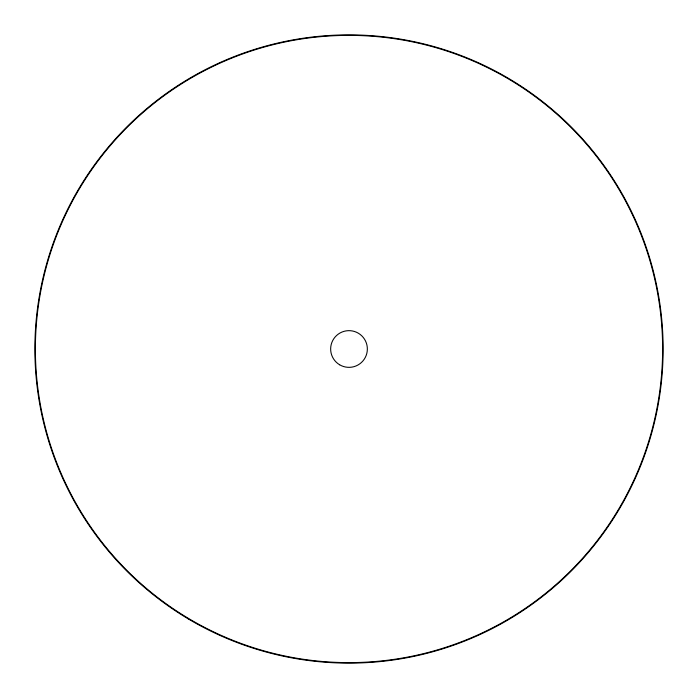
<?xml version="1.0" encoding="UTF-8"?>
<svg xmlns="http://www.w3.org/2000/svg" width="698" height="698" viewBox="0 0 698 698"><rect width="100%" height="100%" fill="white"/><g stroke="black" fill="none" stroke-linecap="round" stroke-linejoin="round"><path stroke-width="1.05" d="M339.612 364.766A18.349 18.349 0 0 0 367.349 349.244A18.349 18.349 0 0 0 340.039 332.99A18.349 18.349 0 0 0 339.612 364.766M188.556 618.48A313.629 313.629 0 0 0 662.603 353.214A313.629 313.629 0 0 0 195.85 75.305A313.629 313.629 0 0 0 188.556 618.48M188.303 618.908A314.126 314.126 0 0 0 663.1 353.214A314.126 314.126 0 0 0 195.606 74.878A314.126 314.126 0 0 0 188.303 618.908"/></g></svg>
